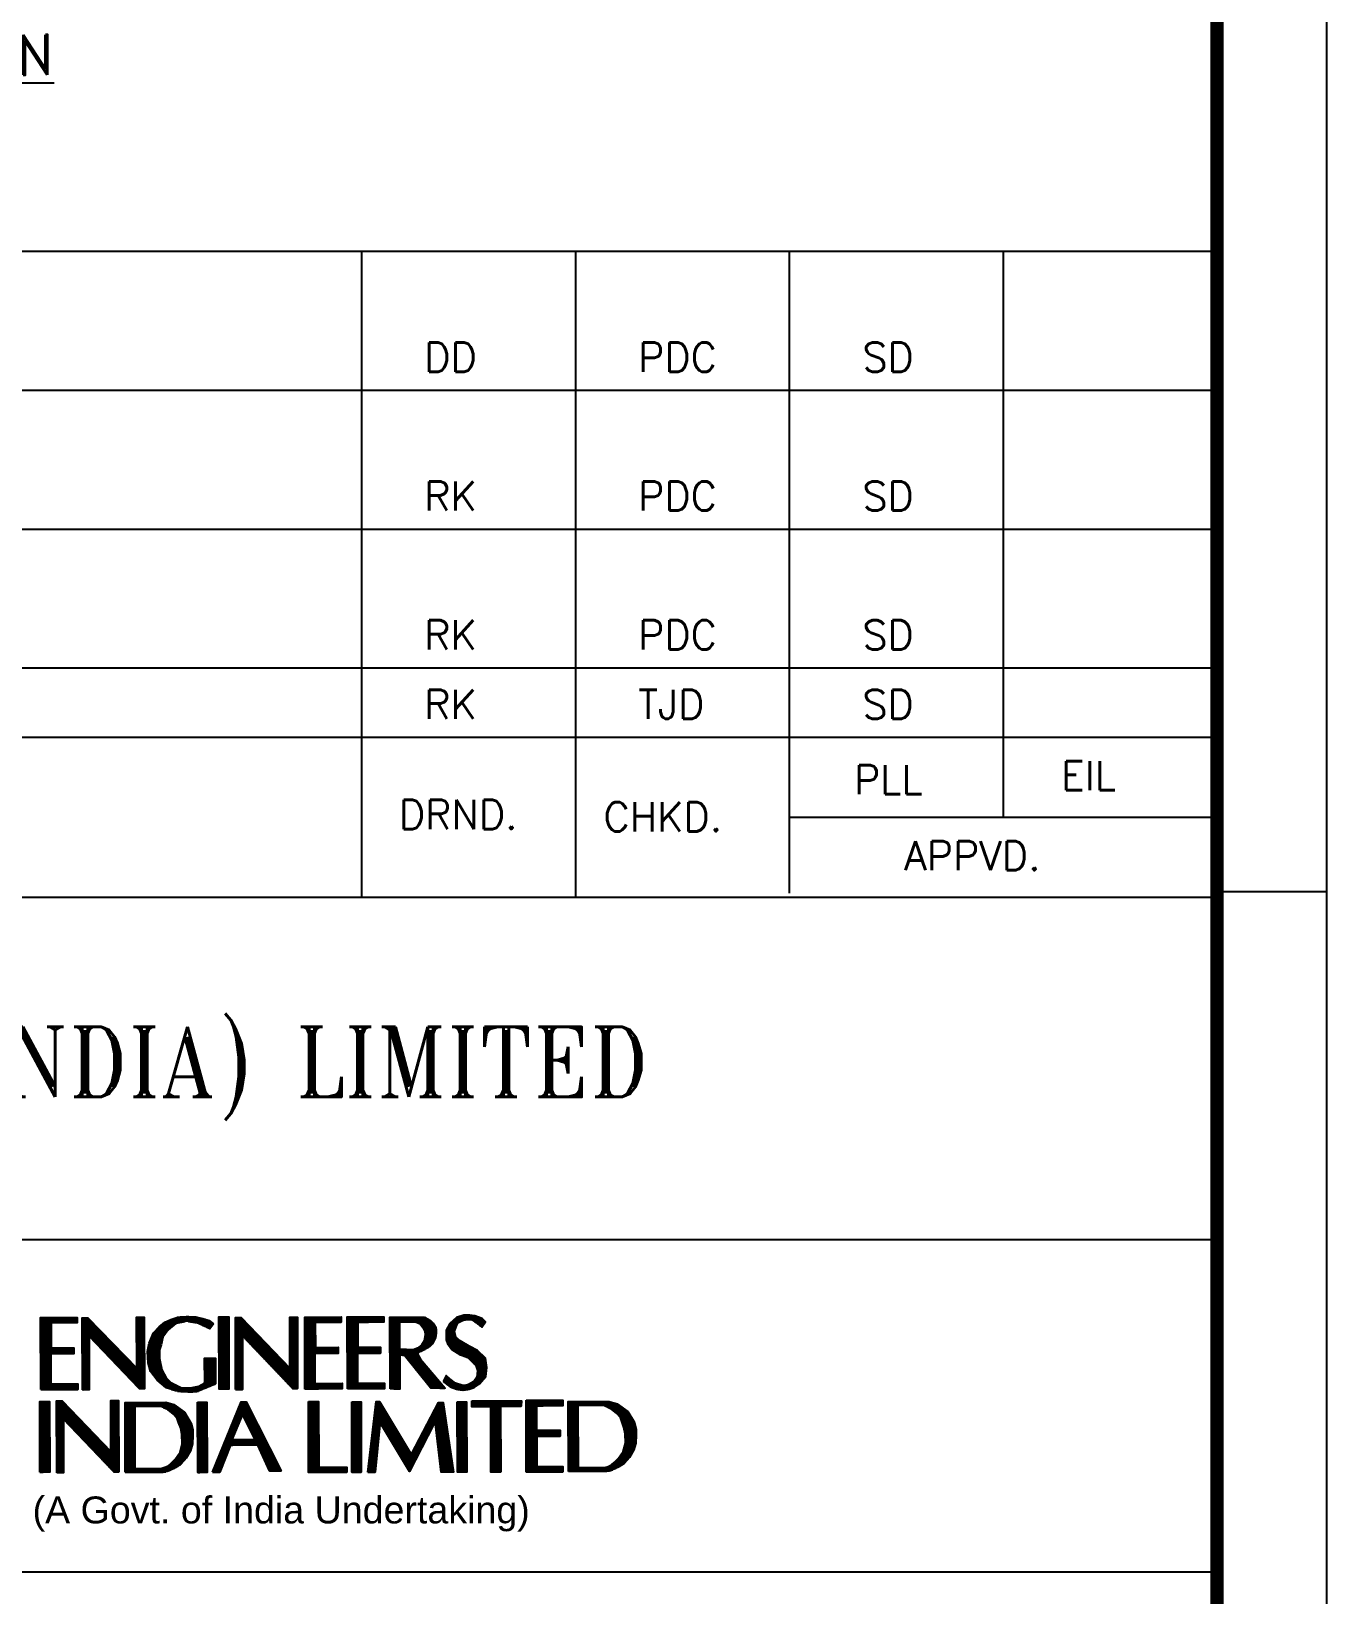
# Model space of a CAD drawing. Extents: x 278807 to 397707, y 326263 to 410363.
# Drawn here: x 388820 to 397707, y 332920 to 343641 of the extents above; entities that cross this region are included whole.
import ezdxf
from ezdxf.enums import TextEntityAlignment as Align

# ---------------------------------------------------------------- set-up
doc = ezdxf.new("R2010")
doc.units = 0
doc.header["$LTSCALE"] = 400
doc.header["$MEASUREMENT"] = 0
doc.layers.get('0').update_dxf_attribs({"linetype": 'CONTINUOUS'})
doc.layers.add('TEXT', color=3, linetype='CONTINUOUS')
doc.layers.add('WORK', color=7, linetype='CONTINUOUS')
doc.styles.add('EILN', font='ARIAL.TTF')
doc.styles.add('ROMANC', font='romand.shx', dxfattribs={"height": 3})
doc.styles.add('ROMANS', font='romans.shx', dxfattribs={"width": 0.9})
doc.styles.add('ROMANT', font='romant.shx')
pattern_1 = [(0, (366763.0994, 323914.4312), (9e-16, 2.794), [])]

msp = doc.modelspace()

# ---------------------------------------------------------------- hatches: boundary and pattern name
h = msp.add_hatch()
h.set_pattern_fill('ANSI31', color=256, scale=0.88, angle=315, style=0)
h.set_pattern_definition(pattern_1)
h.paths.add_polyline_path([(389700.15, 334599.463), (389710.69, 334633.324), (389723.316, 334686.224), (389759.263, 334737.051), (389812.183, 334779.446), (389886.345, 334796.497), (389964.801, 334781.828), (390045.418, 334743.896), (390070.796, 334777.782), (390041.079, 334800.997), (389996.542, 334813.61), (389945.646, 334826.212), (389888.409, 334828.227), (389824.824, 334823.886), (389778.219, 334806.884), (389735.858, 334787.773), (389697.757, 334755.98), (389659.672, 334715.725), (389630.117, 334645.874), (389617.499, 334588.743), (389621.875, 334510.49), (389638.936, 334451.296), (389683.558, 334390.034), (389742.996, 334341.49), (389810.868, 334318.342), (389857.514, 334312.078), (389921.11, 334310.073), (389961.378, 334314.374), (390084.235, 334365.352), (390083.924, 334543.024), (390009.733, 334542.894), (390010.029, 334373.683), (389969.794, 334350.346), (389925.298, 334339.693), (389889.266, 334337.515), (389846.863, 334341.671), (389778.972, 334375.395), (389745.001, 334407.063), (389715.229, 334462.005), (389700.254, 334540.239)])
h.paths.add_polyline_path([(389563.211, 334331.097), (389596.565, 334331.155), (389595.708, 334822.051), (389542.898, 334821.959), (389543.508, 334472.507), (389209.367, 334818.603), (389170.454, 334818.535), (389171.316, 334324.866), (389218.567, 334324.948), (389217.923, 334693.814)])
h.paths.add_polyline_path([(388885.026, 334327.14), (389140.737, 334327.586), (389140.669, 334366.414), (388954.445, 334366.089), (388954.087, 334571.322), (389112.516, 334571.599), (389112.444, 334613.2), (388956.794, 334612.928), (388956.494, 334784.881), (389134.379, 334785.191), (389134.317, 334821.246), (388884.165, 334820.809)])
h.paths.add_polyline_path([(390174.583, 334824.497), (390106.751, 334824.378), (390106.754, 334822.263), (390109.734, 334329.439), (390175.447, 334329.554)])
h.paths.add_polyline_path([(390259.87, 334820.437), (390220.958, 334820.369), (390221.82, 334326.699), (390269.071, 334326.782), (390268.427, 334695.647), (390613.715, 334332.93), (390647.068, 334332.988), (390646.211, 334823.884), (390593.402, 334823.792), (390594.011, 334474.341)])
h.paths.add_polyline_path([(390766.317, 334574.485), (390924.747, 334574.762), (390924.674, 334616.363), (390769.024, 334616.091), (390768.724, 334788.044), (390946.61, 334788.354), (390946.547, 334824.409), (390696.395, 334823.972), (390697.257, 334330.303), (390952.968, 334330.749), (390952.9, 334369.577), (390766.676, 334369.252)])
h.paths.add_polyline_path([(391057.811, 334574.994), (391216.241, 334575.27), (391216.168, 334616.872), (391060.518, 334616.6), (391060.218, 334788.552), (391238.104, 334788.863), (391238.041, 334824.917), (390987.889, 334824.481), (390988.751, 334330.811), (391244.461, 334331.258), (391244.394, 334370.085), (391058.169, 334369.76)])
h.paths.add_polyline_path([(391348.044, 334565.148), (391379.828, 334560.326), (391559.868, 334337.478), (391658.864, 334335.212), (391491.086, 334534.168), (391469.024, 334570.714), (391482.431, 334585.409), (391483.183, 334585.617), (391484.338, 334585.947), (391485.703, 334586.359), (391487.277, 334586.864), (391489.061, 334587.474), (391491.056, 334588.201), (391493.26, 334589.057), (391495.674, 334590.054), (391498.297, 334591.202), (391501.131, 334592.499), (391504.174, 334593.945), (391507.427, 334595.537), (391510.89, 334597.272), (391514.562, 334599.147), (391518.445, 334601.162), (391522.537, 334603.312), (391526.828, 334605.596), (391531.265, 334608.008), (391535.783, 334610.545), (391540.317, 334613.2), (391544.803, 334615.97), (391549.177, 334618.849), (391553.374, 334621.833), (391557.33, 334624.917), (391560.995, 334628.097), (391564.384, 334631.382), (391567.524, 334634.781), (391570.444, 334638.303), (391573.173, 334641.958), (391575.74, 334645.756), (391578.173, 334649.706), (391580.5, 334653.818), (391582.742, 334658.1), (391584.889, 334662.559), (391586.921, 334667.198), (391588.819, 334672.023), (391590.564, 334677.038), (391592.137, 334682.248), (391593.518, 334687.658), (391594.689, 334693.272), (391595.636, 334699.078), (391596.371, 334704.996), (391596.91, 334710.928), (391597.27, 334716.776), (391597.469, 334722.443), (391597.522, 334727.832), (391597.447, 334732.843), (391597.26, 334737.38), (391596.973, 334741.378), (391596.575, 334744.902), (391596.049, 334748.05), (391595.378, 334750.918), (391594.544, 334753.605), (391593.532, 334756.209), (391592.324, 334758.826), (391590.903, 334761.555), (391589.255, 334764.472), (391587.373, 334767.569), (391585.252, 334770.815), (391582.887, 334774.181), (391580.273, 334777.637), (391577.407, 334781.153), (391574.282, 334784.7), (391570.896, 334788.247), (391567.209, 334791.785), (391563.056, 334795.38), (391558.239, 334799.118), (391552.558, 334803.085), (391545.814, 334807.367), (391537.809, 334812.051), (391528.344, 334817.222), (391517.22, 334822.967), (391280.712, 334822.554), (391281.57, 334330.901), (391348.455, 334329.792)])
h.paths.add_polyline_path([(391349.2, 334602.806), (391347.648, 334791.821), (391455.195, 334792.008), (391486.995, 334777.43), (391505.372, 334751.854), (391520.08, 334727.49), (391521.349, 334700.664), (391516.528, 334661.633), (391498.25, 334631.114), (391468.955, 334610.332), (391440.866, 334599.308)], flags=16)
h.paths.add_polyline_path([(391882.038, 334595.606), (391823.207, 334624.829), (391761.914, 334661.38), (391732.481, 334685.767), (391722.617, 334724.851), (391734.807, 334756.642), (391747.006, 334783.545), (391778.815, 334800.708), (391808.192, 334808.091), (391842.484, 334805.707), (391876.815, 334781.328), (391911.15, 334754.506), (391935.578, 334791.206), (391913.497, 334813.162), (391862.031, 334832.623), (391827.734, 334837.451), (391788.547, 334837.382), (391737.145, 334820.186), (391690.684, 334778.559), (391666.269, 334734.528), (391666.384, 334668.544), (391676.228, 334641.679), (391705.69, 334600.186), (391759.631, 334566.066), (391815.996, 334546.614), (391869.975, 334490.5), (391882.281, 334456.307), (391877.459, 334412.31), (391855.468, 334382.946), (391818.769, 334360.887), (391791.841, 334353.508), (391774.693, 334355.922), (391730.582, 334370.508), (391691.345, 334399.766), (391666.811, 334424.161), (391644.841, 334382.578), (391693.888, 334346.006), (391738.002, 334328.976), (391782.1, 334321.722), (391823.723, 334329.126), (391857.99, 334341.405), (391894.684, 334365.907), (391938.679, 334417.304), (391945.92, 334478.413), (391936.013, 334541.936)])
h = msp.add_hatch()
h.set_pattern_fill('ANSI31', color=256, scale=0.88, angle=315, style=0)
h.set_pattern_definition(pattern_1)
h.paths.add_polyline_path([(388946.543, 334243.721), (388879.292, 334243.603), (388880.136, 333760.449), (388947.387, 333760.566)])
h.paths.add_polyline_path([(389041.807, 334124.304), (389387.095, 333761.587), (389420.449, 333761.645), (389419.592, 334252.541), (389366.782, 334252.449), (389367.392, 333902.998), (389033.251, 334249.093), (388994.338, 334249.026), (388995.2, 333755.356), (389042.451, 333755.438)])
h.paths.add_polyline_path([(389464.395, 333759.232), (389720.615, 333759.679), (389752.634, 333764.652), (389806.791, 333789.329), (389846.167, 333813.981), (389883.049, 333855.837), (389912.522, 333907.513), (389927.223, 333954.246), (389929.592, 334008.333), (389929.519, 334050.124), (389917.124, 334094.352), (389872.645, 334170.482), (389798.641, 334224.435), (389744.415, 334239.091), (389463.558, 334238.601)])
h.paths.add_polyline_path([(389530.124, 334211.675), (389709.971, 334211.989), (389759.287, 334187.492), (389796.293, 334158.057), (389820.981, 334128.6), (389830.883, 334101.576), (389845.733, 334062.269), (389853.202, 334018.033), (389855.777, 333954.121), (389841.094, 333897.555), (389809.148, 333850.791), (389779.635, 333821.24), (389759.956, 333803.997), (389737.8, 333794.126), (389715.64, 333786.712), (389530.866, 333786.389)], flags=16)
h.paths.add_polyline_path([(390025.271, 334239.581), (389961.216, 334239.469), (389962.057, 333757.642), (390026.112, 333757.888)])
h.paths.add_polyline_path([(390063.556, 333760.278), (390112.829, 333760.125), (390186.417, 333944.865), (390373.654, 333945.192), (390455.264, 333768.336), (390534.101, 333768.474), (390294.298, 334242.509), (390259.807, 334242.449)])
h.paths.add_polyline_path([(390198.67, 333981.761), (390269.82, 334151.509), (390353.881, 333982.032)], flags=16)
h.paths.add_polyline_path([(390791.397, 334245.362), (390721.783, 334245.24), (390722.632, 333759.001), (390984.285, 333759.458), (390984.222, 333795.387), (390792.183, 333795.052)])
h.paths.add_polyline_path([(391082.546, 334241.426), (391018.491, 334241.314), (391019.332, 333759.488), (391083.387, 333759.733)])
h.paths.add_polyline_path([(391209.806, 334243.697), (391185.801, 334243.655), (391129.034, 333759.711), (391179.444, 333759.799), (391212.482, 334085.613), (391222.084, 334085.63), (391414.683, 333765), (391582.153, 334088.654), (391594.155, 334088.675), (391633.136, 333760.59), (391717.153, 333760.737), (391646.707, 334237.274), (391613.1, 334237.215), (391431.273, 333887.188), (391421.667, 333889.566)])
h.paths.add_polyline_path([(391806.772, 334242.69), (391742.717, 334242.578), (391743.558, 333760.752), (391807.613, 333760.997)])
h.paths.add_polyline_path([(392039.952, 334211.612), (392181.581, 334211.859), (392183.914, 334250.188), (391843.045, 334249.593), (391843.116, 334208.873), (391972.743, 334209.099), (391973.524, 333761.184), (392040.738, 333761.302)])
h.paths.add_polyline_path([(392288.061, 334006.03), (392449.379, 334006.312), (392449.306, 334048.558), (392287.044, 334048.274), (392286.752, 334215.831), (392465.994, 334216.144), (392465.928, 334253.797), (392214.045, 334253.358), (392214.903, 333761.822), (392465.843, 333762.26), (392465.777, 333799.913), (392288.421, 333799.603)])
h = msp.add_hatch()
h.set_pattern_fill('ANSI31', color=256, scale=0.88, angle=315, style=0)
h.set_pattern_definition(pattern_1)
h.paths.add_polyline_path([(392504.627, 333764.538), (392760.847, 333764.985), (392792.866, 333769.958), (392847.024, 333794.636), (392886.399, 333819.287), (392923.281, 333861.143), (392952.755, 333912.819), (392967.455, 333959.552), (392969.824, 334013.639), (392969.752, 334055.43), (392957.356, 334099.658), (392912.877, 334175.788), (392838.873, 334229.742), (392784.647, 334244.397), (392503.79, 334243.907)])
h.paths.add_polyline_path([(392570.356, 334216.982), (392750.203, 334217.295), (392799.519, 334192.798), (392836.525, 334163.363), (392861.213, 334133.907), (392871.115, 334106.883), (392885.966, 334067.576), (392893.434, 334023.339), (392896.009, 333959.428), (392881.326, 333902.861), (392849.38, 333856.097), (392819.868, 333826.546), (392800.188, 333809.304), (392778.033, 333799.432), (392755.873, 333792.018), (392571.099, 333791.696)], flags=16)

# ---------------------------------------------------------------- linework, layer by layer
for p, q in [((380986.323, 342131.909), (396953.994, 342131.909)), ((391085.696, 342131.909), (391085.696, 337704.175)), ((392552.77, 342131.909), (392552.77, 337704.175)), ((394019.845, 342131.909), (394019.845, 337731.696)), ((395486.919, 342131.909), (395486.919, 338251.773)), ((380986.323, 341179.755), (396953.994, 341179.755)), ((380986.323, 340227.601), (396953.994, 340227.601)), ((380986.323, 339275.447), (396953.994, 339275.447)), ((380986.323, 338799.371), (396953.994, 338799.371)), ((394019.845, 338251.773), (396953.994, 338251.773)), ((380986.211, 335356.71), (396941.41, 335356.71)), ((380986.211, 333076.039), (396941.41, 333076.039))]:
    msp.add_line(p, q)
at = {"color": 7}
for p, q in [((397706.525, 337738.681), (396953.994, 337738.681)), ((380986.211, 337704.175), (396941.41, 337704.175))]:
    msp.add_line(p, q, dxfattribs=at)
at = {"color": 7, "const_width": 90.304}
msp.add_lwpolyline([(396953.994, 327015.105), (396953.994, 409419.558), (281816.652, 409419.558)], dxfattribs=at)
at = {"color": 200}
for points in [[(390070.796, 334777.782), (390045.418, 334743.896), (389964.801, 334781.828), (389886.345, 334796.497), (389812.183, 334779.446), (389759.263, 334737.051), (389723.316, 334686.224), (389710.69, 334633.324), (389700.15, 334599.463), (389700.254, 334540.239), (389715.229, 334462.005), (389745.001, 334407.063), (389778.972, 334375.395), (389846.863, 334341.671), (389889.266, 334337.515), (389925.298, 334339.693), (389969.794, 334350.346), (390010.029, 334373.683), (390009.733, 334542.894), (390083.924, 334543.024), (390084.235, 334365.352), (389961.378, 334314.374), (389921.11, 334310.073), (389857.514, 334312.078), (389810.868, 334318.342), (389742.996, 334341.49), (389683.558, 334390.034), (389638.936, 334451.296), (389621.875, 334510.49), (389617.499, 334588.743), (389630.117, 334645.874), (389659.672, 334715.725), (389697.757, 334755.98), (389735.858, 334787.773), (389778.219, 334806.884), (389824.824, 334823.886), (389888.409, 334828.227), (389945.646, 334826.212), (389996.542, 334813.61), (390041.079, 334800.997)], [(390221.82, 334326.699), (390220.958, 334820.369), (390259.87, 334820.437), (390594.011, 334474.341), (390593.402, 334823.792), (390646.211, 334823.884), (390647.068, 334332.988), (390613.715, 334332.93), (390268.427, 334695.647), (390269.071, 334326.782)], [(391644.841, 334382.578), (391693.888, 334346.006), (391738.002, 334328.976), (391782.1, 334321.722), (391823.723, 334329.126), (391857.99, 334341.405), (391894.684, 334365.907), (391938.679, 334417.304), (391945.92, 334478.413), (391936.013, 334541.936), (391882.038, 334595.606), (391823.207, 334624.829), (391761.914, 334661.38), (391732.481, 334685.767), (391722.617, 334724.851), (391734.807, 334756.642), (391747.006, 334783.545), (391778.815, 334800.708), (391808.192, 334808.091), (391842.484, 334805.707), (391876.815, 334781.328), (391911.15, 334754.506), (391935.578, 334791.206), (391913.497, 334813.162), (391862.031, 334832.623), (391827.734, 334837.451), (391788.547, 334837.382), (391737.145, 334820.186), (391690.684, 334778.559), (391666.269, 334734.528), (391666.384, 334668.544), (391676.228, 334641.679), (391705.69, 334600.186), (391759.631, 334566.066), (391815.996, 334546.614), (391869.975, 334490.5), (391882.281, 334456.307), (391877.459, 334412.31), (391855.468, 334382.946), (391818.769, 334360.887), (391791.841, 334353.508), (391774.693, 334355.922), (391730.582, 334370.508), (391691.345, 334399.766), (391666.811, 334424.161)], [(389171.316, 334324.866), (389170.454, 334818.535), (389209.367, 334818.603), (389543.508, 334472.507), (389542.898, 334821.959), (389595.708, 334822.051), (389596.565, 334331.155), (389563.211, 334331.097), (389217.923, 334693.814), (389218.567, 334324.948)], [(388995.2, 333755.356), (388994.338, 334249.026), (389033.251, 334249.093), (389367.392, 333902.998), (389366.782, 334252.449), (389419.592, 334252.541), (389420.449, 333761.645), (389387.095, 333761.587), (389041.807, 334124.304), (389042.451, 333755.438)], [(389464.395, 333759.232), (389463.558, 334238.601), (389744.415, 334239.091), (389798.641, 334224.435), (389872.645, 334170.482), (389917.124, 334094.352), (389929.519, 334050.124), (389929.592, 334008.333), (389927.223, 333954.246), (389912.522, 333907.513), (389883.049, 333855.837), (389846.167, 333813.981), (389806.791, 333789.329), (389752.634, 333764.652), (389720.615, 333759.679)], [(389715.64, 333786.712), (389737.8, 333794.126), (389759.956, 333803.997), (389779.635, 333821.24), (389779.635, 333821.24), (389809.148, 333850.791), (389841.094, 333897.555), (389855.777, 333954.121), (389853.202, 334018.033), (389845.733, 334062.269), (389830.883, 334101.576), (389820.981, 334128.6), (389796.293, 334158.057), (389759.287, 334187.492), (389709.971, 334211.989), (389530.124, 334211.675), (389530.866, 333786.389)], [(389961.216, 334239.469), (390025.271, 334239.581), (390026.112, 333757.888), (389962.057, 333757.642)], [(391018.491, 334241.314), (391082.546, 334241.426), (391083.387, 333759.733), (391019.332, 333759.488)], [(391742.717, 334242.578), (391806.772, 334242.69), (391807.613, 333760.997), (391743.558, 333760.752)], [(391843.045, 334249.593), (392183.914, 334250.188), (392181.581, 334211.859), (392039.952, 334211.612), (392040.738, 333761.302), (391973.524, 333761.184), (391972.743, 334209.099), (391843.116, 334208.873), (391843.045, 334249.593)], [(392504.627, 333764.538), (392503.79, 334243.907), (392784.647, 334244.397), (392838.873, 334229.742), (392912.877, 334175.788), (392957.356, 334099.658), (392969.752, 334055.43), (392969.824, 334013.639), (392967.455, 333959.552), (392952.755, 333912.819), (392923.281, 333861.143), (392886.399, 333819.287), (392847.024, 333794.636), (392792.866, 333769.958), (392760.847, 333764.985)], [(392755.873, 333792.018), (392778.033, 333799.432), (392800.188, 333809.304), (392819.868, 333826.546), (392819.868, 333826.546), (392849.38, 333856.097), (392881.326, 333902.861), (392896.009, 333959.428), (392893.434, 334023.339), (392885.966, 334067.576), (392871.115, 334106.883), (392861.213, 334133.907), (392836.525, 334163.363), (392799.519, 334192.798), (392750.203, 334217.295), (392570.356, 334216.982), (392571.099, 333791.696)]]:
    msp.add_lwpolyline(points, close=True, dxfattribs=at)
for points in [[(390106.754, 334822.263), (390106.751, 334824.378), (390174.583, 334824.497), (390175.447, 334329.554), (390109.734, 334329.439), (390106.754, 334822.263)], [(390697.257, 334330.303), (390696.395, 334823.972), (390946.547, 334824.409), (390946.61, 334788.354), (390768.724, 334788.044), (390769.024, 334616.091), (390924.674, 334616.363), (390924.747, 334574.762), (390766.317, 334574.485), (390766.676, 334369.252), (390952.9, 334369.577), (390952.968, 334330.749), (390697.257, 334330.303)], [(390988.751, 334330.811), (390987.889, 334824.481), (391238.041, 334824.917), (391238.104, 334788.863), (391060.218, 334788.552), (391060.518, 334616.6), (391216.168, 334616.872), (391216.241, 334575.27), (391057.811, 334574.994), (391058.169, 334369.76), (391244.394, 334370.085), (391244.461, 334331.258), (390988.751, 334330.811)], [(391281.57, 334330.901), (391280.712, 334822.554), (391517.22, 334822.967)], [(391517.22, 334822.967), (391528.344, 334817.222), (391537.809, 334812.051), (391545.814, 334807.367), (391552.558, 334803.085), (391558.239, 334799.118), (391563.056, 334795.38), (391567.209, 334791.785), (391570.896, 334788.247), (391574.282, 334784.7), (391577.407, 334781.153), (391580.273, 334777.637), (391582.887, 334774.181), (391585.252, 334770.815), (391587.373, 334767.569), (391589.255, 334764.472), (391590.903, 334761.555), (391592.324, 334758.826), (391593.532, 334756.209), (391594.544, 334753.605), (391595.378, 334750.918), (391596.049, 334748.05), (391596.575, 334744.902), (391596.973, 334741.378), (391597.26, 334737.38), (391597.447, 334732.843), (391597.522, 334727.832), (391597.469, 334722.443), (391597.27, 334716.776), (391596.91, 334710.928), (391596.371, 334704.996), (391595.636, 334699.078), (391594.689, 334693.272), (391593.518, 334687.658), (391592.137, 334682.248), (391590.564, 334677.038), (391588.819, 334672.023), (391586.921, 334667.198), (391584.889, 334662.559), (391582.742, 334658.1), (391580.5, 334653.818), (391578.173, 334649.706), (391575.74, 334645.756), (391573.173, 334641.958), (391570.444, 334638.303), (391567.524, 334634.781), (391564.384, 334631.382), (391560.995, 334628.097), (391557.33, 334624.917), (391553.374, 334621.833), (391549.177, 334618.849), (391544.803, 334615.97), (391540.317, 334613.2), (391535.783, 334610.545), (391531.265, 334608.008), (391526.828, 334605.596), (391522.537, 334603.312), (391518.445, 334601.162), (391514.562, 334599.147), (391510.89, 334597.272), (391507.427, 334595.537), (391504.174, 334593.945), (391501.131, 334592.499), (391498.297, 334591.202), (391495.674, 334590.054), (391493.26, 334589.057), (391491.056, 334588.201), (391489.061, 334587.474), (391487.277, 334586.864), (391485.703, 334586.359), (391484.338, 334585.947), (391483.183, 334585.617), (391482.431, 334585.409)], [(388885.026, 334327.14), (388884.165, 334820.809), (389134.317, 334821.246), (389134.379, 334785.191), (388956.494, 334784.881), (388956.794, 334612.928), (389112.444, 334613.2), (389112.516, 334571.599), (388954.087, 334571.322), (388954.445, 334366.089), (389140.669, 334366.414), (389140.737, 334327.586), (388885.026, 334327.14)], [(391347.648, 334791.821), (391455.195, 334792.008), (391486.995, 334777.43), (391505.372, 334751.854), (391520.08, 334727.49), (391521.349, 334700.664), (391516.528, 334661.633), (391498.25, 334631.114), (391498.25, 334631.114), (391468.955, 334610.332), (391440.866, 334599.308), (391349.2, 334602.806), (391347.648, 334791.821)], [(391482.431, 334585.409), (391469.024, 334570.714), (391491.086, 334534.168), (391658.864, 334335.212), (391559.868, 334337.478), (391379.828, 334560.326), (391348.044, 334565.148), (391348.455, 334329.792), (391281.57, 334330.901)], [(388880.136, 333760.449), (388879.292, 334243.603), (388946.543, 334243.721), (388947.387, 333760.566), (388880.136, 333760.449)], [(390063.556, 333760.278), (390259.807, 334242.449), (390294.298, 334242.509), (390534.101, 333768.474), (390455.264, 333768.336), (390373.654, 333945.192), (390186.417, 333944.865), (390112.829, 333760.125), (390063.556, 333760.278)], [(390721.783, 334245.24), (390791.397, 334245.362), (390792.183, 333795.052), (390984.222, 333795.387), (390984.285, 333759.458), (390722.632, 333759.001), (390721.783, 334245.24)], [(391129.034, 333759.711), (391185.801, 334243.655), (391209.806, 334243.697), (391421.667, 333889.566), (391431.273, 333887.188), (391613.1, 334237.215), (391646.707, 334237.274), (391717.153, 333760.737), (391633.136, 333760.59), (391594.155, 334088.675), (391582.153, 334088.654), (391414.683, 333765), (391222.084, 334085.63), (391212.482, 334085.613), (391179.444, 333759.799), (391129.034, 333759.711)], [(392214.045, 334253.358), (392465.928, 334253.797), (392465.994, 334216.144), (392286.752, 334215.831), (392287.044, 334048.274), (392449.306, 334048.558), (392449.379, 334006.312), (392288.061, 334006.03), (392288.421, 333799.603), (392465.777, 333799.913), (392465.843, 333762.26), (392214.903, 333761.822), (392214.045, 334253.358)], [(390198.67, 333981.761), (390269.82, 334151.509), (390353.881, 333982.032), (390198.67, 333981.761)]]:
    msp.add_lwpolyline(points, dxfattribs=at)
at = {"layer": 'WORK'}
msp.add_lwpolyline([(278806.525, 326262.574), (397706.525, 326262.574), (397706.525, 410362.574), (278806.525, 410362.574)], close=True, dxfattribs=at)

# ---------------------------------------------------------------- texts
at = {"layer": 'TEXT'}
for s, height, style, p in [('%%UKEY PLAN', 275, 'ROMANC', (387161.793, 343342.026)), ('DD', 200, 'ROMANS', (391516.296, 341305.955)), ('PDC', 200, 'ROMANS', (392983.37, 341305.955)), ('SD', 200, 'ROMANS', (394521.739, 341305.955)), ('RK', 200, 'ROMANS', (391516.296, 340353.801)), ('PDC', 200, 'ROMANS', (392983.37, 340353.801)), ('SD', 200, 'ROMANS', (394521.739, 340353.801)), ('RK', 200, 'ROMANS', (391516.296, 339401.647)), ('PDC', 200, 'ROMANS', (392983.37, 339401.647)), ('SD', 200, 'ROMANS', (394521.739, 339401.647)), ('RK', 200, 'ROMANS', (391516.296, 338925.57)), ('TJD', 200, 'ROMANS', (392983.37, 338925.57)), ('SD', 200, 'ROMANS', (394521.739, 338925.57)), ('PLL', 200, 'ROMANS', (394464.087, 338408.461)), ('EIL', 200, 'ROMANS', (395883.853, 338436.279)), ('DRND.', 200, 'ROMANS', (391342.071, 338169.91)), ('CHKD.', 200, 'ROMANS', (392745.826, 338154.242)), ('APPVD.', 200, 'ROMANS', (394808.854, 337887.873)), ('(A Govt. of India Undertaking)', 184.57843, 'EILN', (388829.404, 333408.791))]:
    msp.add_text(s, height=height, dxfattribs=dict(at, style=style)).set_placement(p)
at = {"layer": 'TEXT', "style": 'ROMANT', "width": 0.9}
msp.add_text('GAIL (INDIA) LIMITED', height=480, dxfattribs=at).set_placement((389781.381, 336539.548), align=Align.MIDDLE)

doc.saveas('drawing.dxf')
